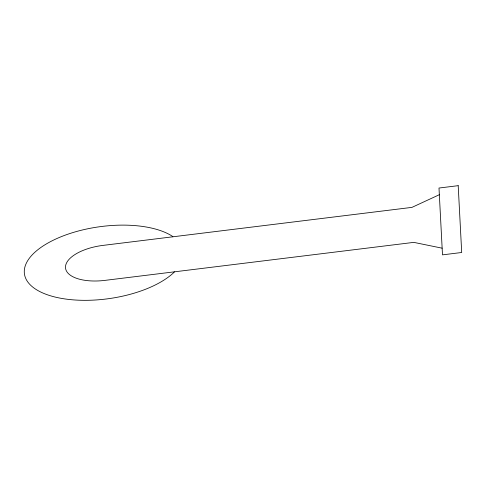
<?xml version="1.0" encoding="UTF-8"?>
<svg xmlns="http://www.w3.org/2000/svg" width="486" height="486" viewBox="0 0 486 486"><rect width="100%" height="100%" fill="white"/><g stroke="black" fill="none" stroke-linecap="round" stroke-linejoin="round"><path stroke-width="0.73" d="M174.425 271.826L173.994 272.379A80.366 36.25 -8 0 1 54.232 296.837A80.366 36.25 -8 0 1 51.316 241.208A80.366 36.25 -8 0 1 172.093 236.068L172.876 236.791M439.338 194.71L411.958 207.376L102.996 245.394A38.728 17.466 -8 0 0 65.495 267.616A38.728 17.466 -8 0 0 104.83 280.392L413.793 242.374L442.145 248.182M458.201 185.67L438.992 188.033L442.491 254.858L461.7 252.495L458.201 185.67"/></g></svg>
